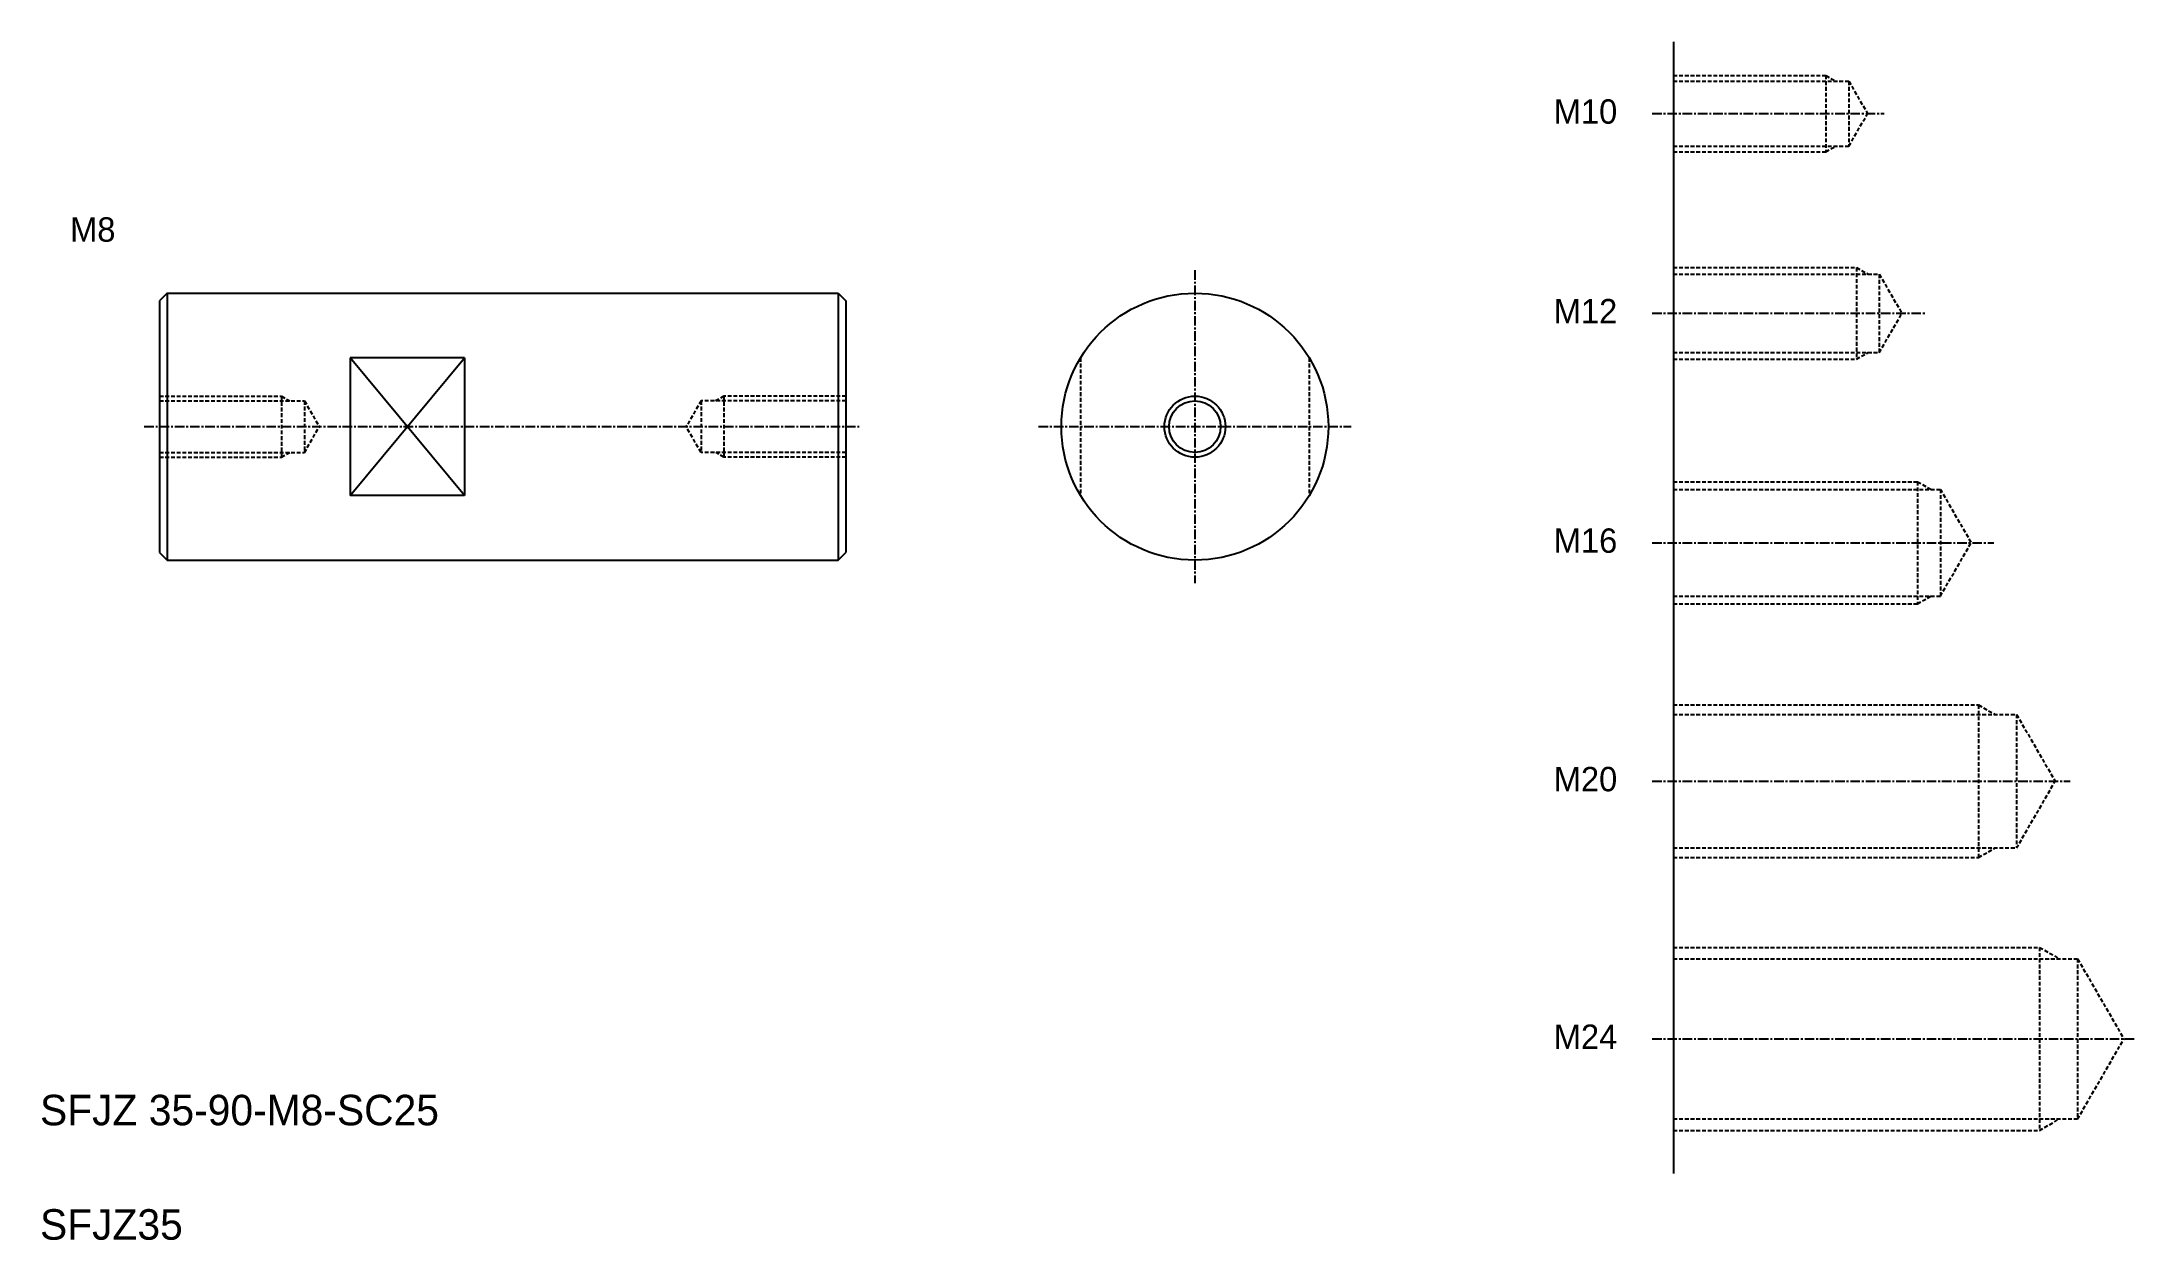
# Model space of a CAD drawing. Extents: x 27 to 301, y 44 to 201.
import ezdxf

# ---------------------------------------------------------------- set-up
doc = ezdxf.new("R2010")
doc.units = 0
doc.linetypes.add('CENTER', pattern=[2, 1.25, -0.25, 0.25, -0.25])
doc.linetypes.add('DASHED', pattern=[0.75, 0.5, -0.25])
doc.layers.get('0').update_dxf_attribs({"linetype": 'CONTINUOUS'})
doc.layers.add('CENTER', color=1, linetype='CENTER')

msp = doc.modelspace()

# ---------------------------------------------------------------- linework, layer by layer
at = {"color": 7, "linetype": 'CONTINUOUS'}
for p, q in [((241.03, 201.4), (241.03, 53.05)), ((43.52, 168.45), (42.52, 167.45)), ((42.52, 167.45), (42.52, 134.45)), ((43.52, 168.45), (43.52, 133.45)), ((43.52, 168.45), (131.52, 168.45)), ((131.52, 168.45), (131.52, 133.45)), ((131.52, 168.45), (132.52, 167.45)), ((132.52, 167.45), (132.52, 134.45)), ((67.52, 159.96), (67.52, 141.94)), ((82.52, 159.96), (67.52, 159.96)), ((82.52, 159.96), (82.52, 141.94)), ((132.52, 159.2), (132.52, 159.2)), ((132.52, 150.95), (132.52, 150.95)), ((82.52, 141.94), (67.52, 141.94)), ((42.52, 134.45), (43.52, 133.45)), ((131.52, 133.45), (132.52, 134.45)), ((43.52, 133.45), (131.52, 133.45))]:
    msp.add_line(p, q, dxfattribs=at)
at = {"color": 3, "linetype": 'DASHED'}
for p, q in [((241.03, 196.99), (261.03, 196.99)), ((241.03, 196.24), (264.03, 196.24)), ((261.03, 196.99), (261.03, 186.99)), ((261.03, 196.99), (262.33, 196.24)), ((264.03, 196.24), (264.03, 187.74)), ((264.03, 196.24), (266.49, 191.99)), ((264.03, 187.74), (266.49, 191.99)), ((241.03, 187.74), (264.03, 187.74)), ((241.03, 186.99), (261.03, 186.99)), ((261.03, 186.99), (262.33, 187.74)), ((241.03, 171.81), (265.03, 171.81)), ((241.03, 170.93), (268.03, 170.93)), ((265.03, 171.81), (265.03, 159.81)), ((265.03, 171.81), (266.55, 170.93)), ((268.03, 170.93), (270.99, 165.81)), ((268.03, 170.93), (268.03, 160.68)), ((268.03, 160.68), (270.99, 165.81)), ((163.28, 159.96), (163.28, 141.94)), ((193.28, 159.96), (193.28, 141.94)), ((241.03, 160.68), (268.03, 160.68)), ((241.03, 159.81), (265.03, 159.81)), ((265.03, 159.81), (266.55, 160.68)), ((42.52, 154.95), (58.52, 154.95)), ((42.52, 154.33), (61.52, 154.33)), ((58.52, 154.95), (58.52, 146.95)), ((58.52, 154.95), (59.6, 154.33)), ((61.52, 154.33), (63.47, 150.95)), ((61.52, 154.33), (61.52, 147.58)), ((113.52, 154.33), (111.57, 150.95)), ((132.52, 154.33), (113.52, 154.33)), ((113.52, 154.33), (113.52, 147.58)), ((116.52, 154.95), (115.44, 154.33)), ((132.52, 154.95), (116.52, 154.95)), ((116.52, 154.95), (116.52, 146.95)), ((61.52, 147.58), (63.47, 150.95)), ((113.52, 147.58), (111.57, 150.95)), ((42.52, 147.58), (61.52, 147.58)), ((42.52, 146.95), (58.52, 146.95)), ((58.52, 146.95), (59.6, 147.58)), ((132.52, 147.58), (113.52, 147.58)), ((116.52, 146.95), (115.44, 147.58)), ((132.52, 146.95), (116.52, 146.95)), ((241.03, 143.73), (273.03, 143.73)), ((241.03, 142.73), (276.03, 142.73)), ((273.03, 143.73), (273.03, 127.73)), ((273.03, 143.73), (274.77, 142.73)), ((276.03, 142.73), (280.08, 135.73)), ((276.03, 142.73), (276.03, 128.73)), ((276.03, 128.73), (280.08, 135.73)), ((241.03, 128.73), (276.03, 128.73)), ((241.03, 127.73), (273.03, 127.73)), ((273.03, 127.73), (274.77, 128.73)), ((241.03, 114.46), (281.03, 114.46)), ((241.03, 113.21), (286.03, 113.21)), ((281.03, 114.46), (281.03, 94.46)), ((281.03, 114.46), (283.2, 113.21)), ((286.03, 113.21), (291.09, 104.46)), ((286.03, 113.21), (286.03, 95.71)), ((286.03, 95.71), (291.09, 104.46)), ((241.03, 95.71), (286.03, 95.71)), ((241.03, 94.46), (281.03, 94.46)), ((281.03, 94.46), (283.2, 95.71)), ((241.03, 82.68), (289.03, 82.68)), ((289.03, 82.68), (289.03, 58.68)), ((289.03, 82.68), (291.63, 81.18)), ((241.03, 81.18), (294.03, 81.18)), ((294.03, 81.18), (294.03, 60.18)), ((294.03, 81.18), (300.1, 70.68)), ((294.03, 60.18), (300.1, 70.68)), ((241.03, 60.18), (294.03, 60.18)), ((241.03, 58.68), (289.03, 58.68)), ((289.03, 58.68), (291.63, 60.18))]:
    msp.add_line(p, q, dxfattribs=at)
at = {"color": 3, "linetype": 'CONTINUOUS'}
for p, q in [((67.52, 141.94), (82.52, 159.96)), ((82.52, 141.94), (67.52, 159.96))]:
    msp.add_line(p, q, dxfattribs=at)
at = {"color": 7, "linetype": 'CONTINUOUS'}
for radius in [17.5, 3.38]:
    msp.add_circle((178.28, 150.95), radius, dxfattribs=at)
at = {"color": 3}
msp.add_circle((178.28, 150.95), 4, dxfattribs=at)
at = {"layer": 'CENTER', "color": 1, "linetype": 'CENTER'}
for p, q in [((238.24, 191.99), (268.65, 191.99)), ((178.28, 171.45), (178.28, 130.45)), ((238.24, 165.81), (273.99, 165.81)), ((40.52, 150.95), (134.52, 150.95)), ((157.78, 150.95), (198.78, 150.95)), ((238.24, 135.73), (283.03, 135.73)), ((238.24, 104.46), (293.04, 104.46)), ((238.24, 70.68), (301.44, 70.68))]:
    msp.add_line(p, q, dxfattribs=at)

# ---------------------------------------------------------------- texts
at = {"color": 7, "linetype": 'CONTINUOUS'}
for s, height, p in [('M10', 3.2, (225.34, 190.67)), ('M8', 3.2, (30.79, 175.2)), ('M12', 3.2, (225.34, 164.49)), ('M16', 3.2, (225.34, 134.41)), ('M20', 3.2, (225.34, 103.14)), ('M24', 3.2, (225.34, 69.36)), ('SFJZ 35-90-M8-SC25', 4, (26.84, 59.35)), ('SFJZ35', 4, (26.84, 44.35))]:
    msp.add_text(s, height=height, dxfattribs=at).set_placement(p)

doc.saveas('drawing.dxf')
